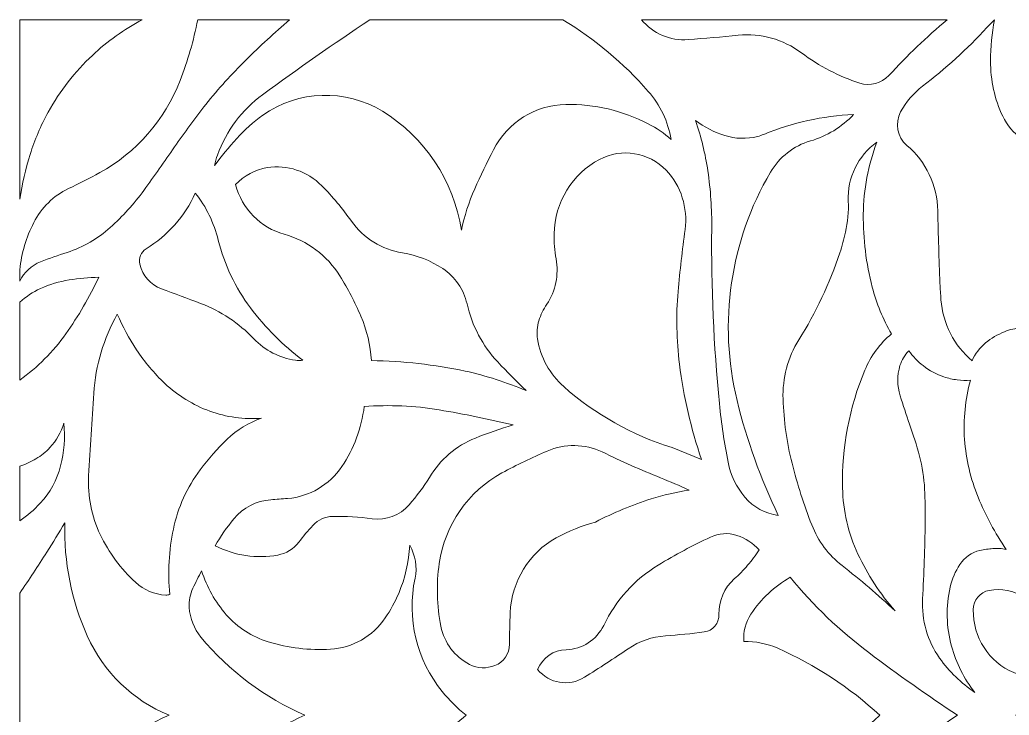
# Model space of a CAD drawing. Header units: millimetres. Extents: x -1200 to 1200, y -590 to 590.
# Drawn here: x -1200 to -361, y 0 to 590 of the extents above; entities that cross this region are included whole.
import ezdxf

# ---------------------------------------------------------------- set-up
doc = ezdxf.new("R2010")
doc.units = ezdxf.units.MM
doc.header["$MEASUREMENT"] = 0
doc.layers.add('Layer 1', color=7, linetype='Continuous')

msp = doc.modelspace()

# ---------------------------------------------------------------- linework, layer by layer
at = {"layer": 'Layer 1', "color": 250, "lineweight": 20}
for points, knots in [([(-971.1977, 589.9734), (-983.9182, 578.9806), (-996.2929, 567.5731), (-1008.3038, 555.7696), (-1020.3235, 543.9598), (-1031.6459, 531.4272), (-1042.2189, 518.2378), (-1051.3814, 506.4123), (-1060.2441, 494.3479), (-1068.7948, 482.051), (-1077.3638, 469.7322), (-1086.0124, 457.476), (-1094.7466, 445.2797), (-1103.2269, 433.8376), (-1112.7902, 423.2817), (-1123.2897, 413.7722), (-1133.8809, 404.178), (-1146.3229, 396.9815), (-1159.7991, 392.6479), (-1167.3983, 390.206), (-1174.9334, 387.5475), (-1182.3888, 384.672), (-1190.1195, 381.6896), (-1196.4401, 375.7785), (-1200.05, 368.1483), (-1200.05, 368.1483), (-1200.05, 377.9563), (-1200.05, 377.9563), (-1198.5816, 391.9156), (-1194.5679, 405.4696), (-1188.2168, 417.9047), (-1181.7525, 430.5599), (-1171.4151, 440.6885), (-1158.8018, 446.7253), (-1149.8198, 451.0244), (-1140.9447, 455.5653), (-1132.1922, 460.3389), (-1101.1558, 477.2744), (-1076.9937, 504.9605), (-1064.007, 538.5043), (-1057.552, 555.1662), (-1052.5775, 572.3907), (-1049.1419, 589.9734), (-1049.1419, 589.9734), (-971.1977, 589.9734), (-971.1977, 589.9734)], [0, 0, 0, 0, 0.06666667, 0.06666667, 0.06666667, 0.13333333, 0.13333333, 0.13333333, 0.2, 0.2, 0.2, 0.26666667, 0.26666667, 0.26666667, 0.33333333, 0.33333333, 0.33333333, 0.4, 0.4, 0.4, 0.46666667, 0.46666667, 0.46666667, 0.53333333, 0.53333333, 0.53333333, 0.6, 0.6, 0.6, 0.66666667, 0.66666667, 0.66666667, 0.73333333, 0.73333333, 0.73333333, 0.8, 0.8, 0.8, 0.86666667, 0.86666667, 0.86666667, 0.93333333, 0.93333333, 0.93333333, 1, 1, 1, 1]), ([(-1200.05, 437.7406), (-1200.05, 437.7406), (-1200.05, 589.9734), (-1200.05, 589.9734), (-1200.05, 589.9734), (-1096.264, 589.9734), (-1096.264, 589.9734), (-1111.5757, 581.8813), (-1125.7707, 571.737), (-1138.4821, 559.8047), (-1153.3563, 545.8453), (-1166.0155, 529.592), (-1176.0071, 511.6227), (-1182.239, 500.2277), (-1187.3387, 488.2231), (-1191.2301, 475.7784), (-1195.1154, 463.3495), (-1198.0646, 450.6347), (-1200.05, 437.7406)], [0, 0, 0, 0, 0.16666667, 0.16666667, 0.16666667, 0.33333333, 0.33333333, 0.33333333, 0.5, 0.5, 0.5, 0.66666667, 0.66666667, 0.66666667, 0.83333333, 0.83333333, 0.83333333, 1, 1, 1, 1]), ([(-903.0432, 589.9734), (-933.8684, 569.5435), (-964.2134, 548.3625), (-994.0536, 526.443), (-1011.4915, 513.6339), (-1024.8453, 495.8186), (-1032.4415, 475.2253), (-1033.5182, 472.3027), (-1034.3442, 469.2922), (-1034.9133, 466.2218), (-1028.9722, 474.2103), (-1022.6792, 481.9159), (-1016.0528, 489.3104), (-1009.4111, 496.7269), (-1001.9771, 503.3546), (-993.8915, 509.0646), (-963.5709, 530.2644), (-924.0115, 531.534), (-892.4367, 512.3581), (-856.6064, 490.5894), (-832.0282, 453.5636), (-825.3589, 411.3524), (-822.9115, 423.4608), (-819.1455, 435.2517), (-814.1344, 446.4928), (-809.1386, 457.7055), (-803.8277, 468.7674), (-798.2109, 479.6626), (-786.1787, 503.0245), (-762.6774, 517.7916), (-736.952, 518.1907), (-712.6673, 518.5615), (-688.6429, 512.9206), (-666.9281, 501.7549), (-659.9407, 498.1631), (-653.4244, 493.6629), (-647.5476, 488.3707), (-650.1266, 503.5965), (-656.8324, 517.7601), (-666.9036, 529.2431), (-687.8811, 553.1644), (-712.2972, 573.6415), (-739.3107, 589.9734), (-739.3107, 589.9734), (-903.0432, 589.9734), (-903.0432, 589.9734)], [0, 0, 0, 0, 0.06666667, 0.06666667, 0.06666667, 0.13333333, 0.13333333, 0.13333333, 0.2, 0.2, 0.2, 0.26666667, 0.26666667, 0.26666667, 0.33333333, 0.33333333, 0.33333333, 0.4, 0.4, 0.4, 0.46666667, 0.46666667, 0.46666667, 0.53333333, 0.53333333, 0.53333333, 0.6, 0.6, 0.6, 0.66666667, 0.66666667, 0.66666667, 0.73333333, 0.73333333, 0.73333333, 0.8, 0.8, 0.8, 0.86666667, 0.86666667, 0.86666667, 0.93333333, 0.93333333, 0.93333333, 1, 1, 1, 1]), ([(-672.7407, 589.9734), (-672.7407, 589.9734), (-413.4028, 589.9734), (-413.4028, 589.9734), (-430.8222, 575.3416), (-447.3149, 559.5879), (-462.7886, 542.8064), (-469.1367, 535.9148), (-478.7703, 533.3631), (-487.5749, 536.229), (-505.3004, 542.002), (-522.0101, 550.6755), (-537.0465, 561.9101), (-552.4958, 573.4528), (-571.5154, 578.7795), (-590.5288, 576.8783), (-604.733, 575.461), (-618.9556, 574.2102), (-633.1874, 573.1323), (-648.2206, 571.9915), (-662.8991, 578.2453), (-672.7407, 589.9734)], [0, 0, 0, 0, 0.14285714, 0.14285714, 0.14285714, 0.28571429, 0.28571429, 0.28571429, 0.42857143, 0.42857143, 0.42857143, 0.57142857, 0.57142857, 0.57142857, 0.71428571, 0.71428571, 0.71428571, 0.85714286, 0.85714286, 0.85714286, 1, 1, 1, 1]), ([(-373.3324, 589.9734), (-375.5074, 587.7893), (-377.6429, 585.5644), (-379.7354, 583.2954), (-396.4819, 565.1219), (-414.7427, 548.4788), (-434.3007, 533.5642), (-441.9244, 527.7503), (-448.2418, 520.3276), (-452.8337, 511.7924), (-457.9672, 502.2452), (-455.7492, 490.3066), (-447.5412, 483.3898), (-431.3485, 469.7322), (-421.7821, 449.4656), (-421.3569, 427.9516), (-420.953, 407.4148), (-420.3228, 386.8843), (-419.4631, 366.3633), (-419.2705, 361.7249), (-418.992, 357.0927), (-418.6341, 352.4668), (-417.0556, 332.2192), (-407.5198, 313.5177), (-392.205, 300.6678), (-389.7179, 306.6041), (-385.8203, 311.805), (-380.8735, 315.793), (-375.9755, 319.7369), (-370.5514, 322.9455), (-364.7725, 325.315), (-360.2416, 327.1723), (-355.4508, 328.2784), (-350.5836, 328.5927), (-345.597, 328.9133), (-340.6562, 327.4143), (-336.6394, 324.3596), (-339.9832, 338.4541), (-340.6929, 353.0734), (-338.7349, 367.4381), (-335.9113, 388.1697), (-327.9663, 407.8233), (-315.6711, 424.5168), (-311.1954, 430.497), (-306.1568, 436.0123), (-300.6378, 440.9869), (-278.0205, 461.354), (-253.9563, 479.9706), (-228.653, 496.6735), (-234.3555, 494.1594), (-240.2569, 492.1418), (-246.2898, 490.6397), (-272.6791, 484.0748), (-299.8118, 481.1554), (-326.9507, 481.9599), (-343.7735, 482.4533), (-358.9354, 492.5472), (-366.2685, 508.1061), (-373.1549, 522.7285), (-376.6884, 538.7871), (-376.5966, 555.0311), (-376.5293, 566.7561), (-375.4371, 578.4496), (-373.3324, 589.9734)], [0, 0, 0, 0, 0.04761905, 0.04761905, 0.04761905, 0.0952381, 0.0952381, 0.0952381, 0.14285714, 0.14285714, 0.14285714, 0.19047619, 0.19047619, 0.19047619, 0.23809524, 0.23809524, 0.23809524, 0.28571429, 0.28571429, 0.28571429, 0.33333333, 0.33333333, 0.33333333, 0.38095238, 0.38095238, 0.38095238, 0.42857143, 0.42857143, 0.42857143, 0.47619048, 0.47619048, 0.47619048, 0.52380952, 0.52380952, 0.52380952, 0.57142857, 0.57142857, 0.57142857, 0.61904762, 0.61904762, 0.61904762, 0.66666667, 0.66666667, 0.66666667, 0.71428571, 0.71428571, 0.71428571, 0.76190476, 0.76190476, 0.76190476, 0.80952381, 0.80952381, 0.80952381, 0.85714286, 0.85714286, 0.85714286, 0.9047619, 0.9047619, 0.9047619, 0.95238095, 0.95238095, 0.95238095, 1, 1, 1, 1]), ([(-626.9067, 504.4922), (-619.3258, 498.9204), (-610.925, 494.6339), (-602.0194, 491.8025), (-593.0069, 488.9364), (-583.4098, 488.641), (-574.2473, 490.954), (-572.4086, 491.419), (-570.6007, 492.0193), (-568.8446, 492.7484), (-544.606, 502.7983), (-518.853, 508.4739), (-492.7329, 509.5235), (-502.8407, 498.9173), (-515.4817, 491.2117), (-529.386, 487.1765), (-543.5566, 483.0629), (-555.6713, 473.5817), (-563.2828, 460.6343), (-597.455, 402.5093), (-607.6515, 332.8383), (-591.5811, 266.973), (-583.367, 233.2909), (-571.6469, 200.6206), (-556.6228, 169.5154), (-567.6178, 170.8888), (-577.7318, 176.4072), (-585.0007, 184.9958), (-592.1411, 193.4368), (-597.0358, 203.6407), (-599.2049, 214.5988), (-602.4538, 231.0314), (-604.9105, 247.621), (-606.5625, 264.305), (-611.4574, 313.6749), (-613.6447, 363.293), (-613.1124, 412.9143), (-612.935, 429.2589), (-614.0333, 445.5877), (-616.398, 461.75), (-618.5272, 476.319), (-622.0455, 490.6334), (-626.9067, 504.4922)], [0, 0, 0, 0, 0.07142857, 0.07142857, 0.07142857, 0.14285714, 0.14285714, 0.14285714, 0.21428571, 0.21428571, 0.21428571, 0.28571429, 0.28571429, 0.28571429, 0.35714286, 0.35714286, 0.35714286, 0.42857143, 0.42857143, 0.42857143, 0.5, 0.5, 0.5, 0.57142857, 0.57142857, 0.57142857, 0.64285714, 0.64285714, 0.64285714, 0.71428571, 0.71428571, 0.71428571, 0.78571429, 0.78571429, 0.78571429, 0.85714286, 0.85714286, 0.85714286, 0.92857143, 0.92857143, 0.92857143, 1, 1, 1, 1]), ([(-621.6783, 216.8113), (-630.6542, 243.0549), (-636.9442, 270.1974), (-640.444, 297.7798), (-642.9495, 318.2442), (-643.3686, 338.9223), (-641.6953, 359.4717), (-640.0523, 377.0261), (-638.0486, 394.546), (-635.6929, 412.0124), (-633.2118, 430.4184), (-639.1132, 448.9566), (-651.7052, 462.2905), (-666.6008, 477.6388), (-689.3986, 481.3848), (-708.1947, 471.5391), (-731.4269, 459.3711), (-746.2613, 435.0947), (-746.7936, 408.3104), (-746.9343, 401.202), (-746.3684, 394.0966), (-745.0988, 387.1043), (-742.6666, 373.7107), (-745.5331, 359.8645), (-753.0529, 348.6423), (-755.9317, 344.3496), (-758.1803, 339.6515), (-759.7343, 334.6893), (-761.3007, 329.6832), (-761.68, 324.366), (-760.8356, 319.1807), (-758.2781, 303.4741), (-750.4464, 289.1942), (-738.6926, 278.8111), (-711.8903, 255.1381), (-680.5573, 237.5208), (-646.7002, 227.0937), (-646.7002, 227.0937), (-634.1908, 221.9525), (-634.1908, 221.9525), (-634.1908, 221.9525), (-621.6783, 216.8113), (-621.6783, 216.8113)], [0, 0, 0, 0, 0.07142857, 0.07142857, 0.07142857, 0.14285714, 0.14285714, 0.14285714, 0.21428571, 0.21428571, 0.21428571, 0.28571429, 0.28571429, 0.28571429, 0.35714286, 0.35714286, 0.35714286, 0.42857143, 0.42857143, 0.42857143, 0.5, 0.5, 0.5, 0.57142857, 0.57142857, 0.57142857, 0.64285714, 0.64285714, 0.64285714, 0.71428571, 0.71428571, 0.71428571, 0.78571429, 0.78571429, 0.78571429, 0.85714286, 0.85714286, 0.85714286, 0.92857143, 0.92857143, 0.92857143, 1, 1, 1, 1]), ([(-472.9577, 486.0296), (-488.9944, 474.8796), (-498.2212, 455.977), (-497.3004, 436.1066), (-496.8905, 427.2288), (-497.6705, 418.3321), (-499.6162, 409.6743), (-500.9349, 403.8072), (-502.5133, 398.0059), (-504.352, 392.2865), (-513.1383, 366.3445), (-524.8431, 341.5369), (-539.2247, 318.3793), (-548.5188, 303.4113), (-553.1781, 285.9133), (-552.5906, 268.1704), (-551.9818, 249.7863), (-549.4305, 231.5247), (-544.9731, 213.7095), (-540.5279, 195.9256), (-534.9387, 178.4655), (-528.2388, 161.4422), (-522.8545, 147.7657), (-513.9765, 135.8427), (-502.5317, 126.9304), (-487.009, 114.844), (-472.0215, 102.0443), (-457.6185, 88.5752), (-470.2777, 102.9682), (-480.866, 119.1556), (-489.0525, 136.6347), (-497.2912, 154.2236), (-501.7547, 173.4342), (-502.1402, 192.9497), (-502.8162, 227.2163), (-496.355, 261.2504), (-483.1971, 292.7485), (-478.1891, 304.7342), (-470.4308, 315.3027), (-460.589, 323.5426), (-464.2816, 329.6738), (-467.4725, 336.1098), (-470.1339, 342.7814), (-472.7925, 349.4469), (-475.0625, 356.2725), (-476.9287, 363.2145), (-482.1662, 383.3458), (-484.7298, 404.1152), (-484.5555, 424.9504), (-484.378, 445.8674), (-480.4468, 466.577), (-472.9577, 486.0296)], [0, 0, 0, 0, 0.05882353, 0.05882353, 0.05882353, 0.11764706, 0.11764706, 0.11764706, 0.17647059, 0.17647059, 0.17647059, 0.23529412, 0.23529412, 0.23529412, 0.29411765, 0.29411765, 0.29411765, 0.35294118, 0.35294118, 0.35294118, 0.41176471, 0.41176471, 0.41176471, 0.47058824, 0.47058824, 0.47058824, 0.52941176, 0.52941176, 0.52941176, 0.58823529, 0.58823529, 0.58823529, 0.64705882, 0.64705882, 0.64705882, 0.70588235, 0.70588235, 0.70588235, 0.76470588, 0.76470588, 0.76470588, 0.82352941, 0.82352941, 0.82352941, 0.88235294, 0.88235294, 0.88235294, 0.94117647, 0.94117647, 0.94117647, 1, 1, 1, 1]), ([(-1017.0838, 450.1602), (-1009.8639, 457.8217), (-1000.4077, 462.8687), (-990.156, 464.5437), (-973.2567, 467.2401), (-956.0971, 461.552), (-943.909, 449.2237), (-934.7403, 439.9467), (-926.3304, 429.9125), (-918.7617, 419.2215), (-908.4366, 404.6368), (-892.8741, 394.9074), (-875.5219, 392.1891), (-863.3154, 390.2752), (-851.632, 385.7499), (-841.2365, 378.9085), (-830.8564, 372.0797), (-823.4806, 361.3509), (-820.6843, 349.0226), (-816.4686, 330.4468), (-807.4591, 313.392), (-794.5918, 299.6402), (-786.7784, 291.2872), (-778.7172, 283.1825), (-770.4174, 275.3386), (-787.1455, 282.4189), (-804.4457, 287.9718), (-822.1222, 291.9346), (-848.3556, 297.4938), (-875.0446, 300.4604), (-901.8316, 300.7872), (-902.5689, 313.7975), (-905.567, 326.5594), (-910.6883, 338.4824), (-915.7758, 350.3268), (-921.7383, 361.75), (-928.53, 372.6548), (-939.3843, 390.0772), (-956.1889, 402.679), (-975.6521, 407.9773), (-995.7821, 413.4548), (-1011.5649, 429.5354), (-1017.0838, 450.1602)], [0, 0, 0, 0, 0.07142857, 0.07142857, 0.07142857, 0.14285714, 0.14285714, 0.14285714, 0.21428571, 0.21428571, 0.21428571, 0.28571429, 0.28571429, 0.28571429, 0.35714286, 0.35714286, 0.35714286, 0.42857143, 0.42857143, 0.42857143, 0.5, 0.5, 0.5, 0.57142857, 0.57142857, 0.57142857, 0.64285714, 0.64285714, 0.64285714, 0.71428571, 0.71428571, 0.71428571, 0.78571429, 0.78571429, 0.78571429, 0.85714286, 0.85714286, 0.85714286, 0.92857143, 0.92857143, 0.92857143, 1, 1, 1, 1]), ([(-1051.1428, 442.9165), (-1060.1462, 423.244), (-1074.7022, 406.7926), (-1092.905, 395.7055), (-1097.3195, 393.0155), (-1099.4977, 387.6794), (-1098.2679, 382.5601), (-1095.949, 372.9031), (-1089.0685, 365.0938), (-1079.9427, 361.7657), (-1068.8224, 357.7086), (-1057.7263, 353.5793), (-1046.661, 349.3745), (-1029.6544, 342.9166), (-1014.2449, 332.6686), (-1001.5427, 319.3786), (-992.0682, 309.4639), (-979.6596, 303.0687), (-966.257, 301.2052), (-964.146, 300.9098), (-962.0077, 300.8721), (-959.8846, 301.0951), (-976.732, 313.6906), (-991.7377, 328.7027), (-1004.4459, 345.6663), (-1017.2154, 362.7116), (-1026.5064, 382.2396), (-1031.756, 403.0654), (-1033.5855, 410.3154), (-1036.1094, 417.3611), (-1039.2972, 424.0956), (-1042.4911, 430.8396), (-1046.4682, 437.1593), (-1051.1459, 442.9165)], [0, 0, 0, 0, 0.09090909, 0.09090909, 0.09090909, 0.18181818, 0.18181818, 0.18181818, 0.27272727, 0.27272727, 0.27272727, 0.36363636, 0.36363636, 0.36363636, 0.45454545, 0.45454545, 0.45454545, 0.54545455, 0.54545455, 0.54545455, 0.63636364, 0.63636364, 0.63636364, 0.72727273, 0.72727273, 0.72727273, 0.81818182, 0.81818182, 0.81818182, 0.90909091, 0.90909091, 0.90909091, 1, 1, 1, 1]), ([(-1200.05, 284.3232), (-1200.05, 284.3232), (-1200.05, 350.2922), (-1200.05, 350.2922), (-1194.8034, 355.0406), (-1188.9081, 358.9752), (-1182.554, 361.9732), (-1174.8201, 365.5305), (-1166.6397, 367.9723), (-1158.2511, 369.223), (-1149.8993, 370.4707), (-1141.4863, 371.2626), (-1133.0518, 371.5957), (-1140.9264, 354.717), (-1150.2939, 338.6113), (-1161.0319, 323.4892), (-1171.8221, 308.2916), (-1185.0137, 295.0519), (-1200.05, 284.3232)], [0, 0, 0, 0, 0.16666667, 0.16666667, 0.16666667, 0.33333333, 0.33333333, 0.33333333, 0.5, 0.5, 0.5, 0.66666667, 0.66666667, 0.66666667, 0.83333333, 0.83333333, 0.83333333, 1, 1, 1, 1]), ([(-1117.3241, 340.2517), (-1128.9096, 319.7495), (-1135.7501, 296.793), (-1137.3165, 273.1388), (-1138.8645, 249.7958), (-1140.2993, 226.4463), (-1141.6239, 203.0908), (-1142.5967, 185.882), (-1139.2162, 168.7172), (-1131.8005, 153.2558), (-1124.4431, 137.9106), (-1114.3077, 124.1523), (-1101.9298, 112.7102), (-1094.8477, 106.1674), (-1085.7799, 102.3554), (-1076.2625, 101.9281), (-1075.0815, 101.8746), (-1073.9038, 102.0663), (-1072.7962, 102.4906), (-1074.6227, 121.0035), (-1073.6009, 139.7018), (-1069.7768, 157.891), (-1065.9283, 176.1872), (-1058.173, 193.3864), (-1047.077, 208.2382), (-1040.1538, 217.5026), (-1032.4842, 226.1509), (-1024.1508, 234.0986), (-1015.7408, 242.1184), (-1005.7583, 248.2118), (-994.8826, 251.9704), (-1009.7997, 250.7794), (-1024.7993, 252.8283), (-1038.8964, 257.9759), (-1052.9752, 263.1171), (-1065.9283, 271.0804), (-1076.9967, 281.3943), (-1086.0246, 289.9956), (-1094.095, 299.6025), (-1101.058, 310.0358), (-1107.4089, 319.5483), (-1112.8545, 329.6706), (-1117.3241, 340.2517)], [0, 0, 0, 0, 0.07142857, 0.07142857, 0.07142857, 0.14285714, 0.14285714, 0.14285714, 0.21428571, 0.21428571, 0.21428571, 0.28571429, 0.28571429, 0.28571429, 0.35714286, 0.35714286, 0.35714286, 0.42857143, 0.42857143, 0.42857143, 0.5, 0.5, 0.5, 0.57142857, 0.57142857, 0.57142857, 0.64285714, 0.64285714, 0.64285714, 0.71428571, 0.71428571, 0.71428571, 0.78571429, 0.78571429, 0.78571429, 0.85714286, 0.85714286, 0.85714286, 0.92857143, 0.92857143, 0.92857143, 1, 1, 1, 1]), ([(-393.701, 284.1064), (-397.4792, 283.9335), (-401.2635, 284.0718), (-405.0203, 284.5181), (-408.7772, 284.9675), (-412.485, 285.7908), (-416.0888, 286.9819), (-422.4643, 289.1596), (-428.4514, 292.3965), (-433.8081, 296.5604), (-438.3879, 300.1209), (-442.4689, 304.3131), (-445.9321, 309.0175), (-449.3554, 305.5388), (-451.9129, 301.268), (-453.3936, 296.5604), (-455.9237, 288.2546), (-455.8961, 279.3485), (-453.3141, 271.0584), (-450.7902, 262.96), (-448.1133, 254.9149), (-445.2865, 246.9234), (-442.1385, 238.0205), (-439.3394, 228.9887), (-436.901, 219.8533), (-434.4567, 210.6958), (-432.9852, 201.29), (-432.514, 191.8058), (-432.0429, 182.3403), (-431.8533, 172.8655), (-431.942, 163.3906), (-432.3428, 141.7759), (-433.1045, 120.1707), (-434.2303, 98.5843), (-435.1635, 80.6559), (-430.0789, 62.9507), (-419.818, 48.4194), (-415.7676, 42.6811), (-411.1847, 37.3638), (-406.1279, 32.5431), (-401.0769, 27.7287), (-395.6957, 23.2944), (-390.0207, 19.2751), (-399.0211, 30.9026), (-405.6903, 44.2555), (-409.6429, 58.5448), (-414.1584, 74.8799), (-414.5775, 92.1326), (-410.8636, 108.6814), (-409.2116, 115.5323), (-406.4123, 122.0374), (-402.5973, 127.9078), (-398.6693, 133.9572), (-392.5904, 138.1934), (-385.6674, 139.7112), (-381.9902, 140.5189), (-378.267, 141.0783), (-374.5193, 141.3925), (-370.7564, 141.7037), (-366.969, 141.4522), (-363.2765, 140.6415), (-372.7419, 154.4625), (-380.7235, 169.2986), (-387.0746, 184.8858), (-393.4471, 200.5264), (-397.3598, 217.1129), (-398.6601, 234.0168), (-399.7552, 250.8799), (-398.0788, 267.8152), (-393.701, 284.1064)], [0, 0, 0, 0, 0.04347826, 0.04347826, 0.04347826, 0.08695652, 0.08695652, 0.08695652, 0.13043478, 0.13043478, 0.13043478, 0.17391304, 0.17391304, 0.17391304, 0.2173913, 0.2173913, 0.2173913, 0.26086957, 0.26086957, 0.26086957, 0.30434783, 0.30434783, 0.30434783, 0.34782609, 0.34782609, 0.34782609, 0.39130435, 0.39130435, 0.39130435, 0.43478261, 0.43478261, 0.43478261, 0.47826087, 0.47826087, 0.47826087, 0.52173913, 0.52173913, 0.52173913, 0.56521739, 0.56521739, 0.56521739, 0.60869565, 0.60869565, 0.60869565, 0.65217391, 0.65217391, 0.65217391, 0.69565217, 0.69565217, 0.69565217, 0.73913043, 0.73913043, 0.73913043, 0.7826087, 0.7826087, 0.7826087, 0.82608696, 0.82608696, 0.82608696, 0.86956522, 0.86956522, 0.86956522, 0.91304348, 0.91304348, 0.91304348, 0.95652174, 0.95652174, 0.95652174, 1, 1, 1, 1]), ([(-1034.2861, 143.7055), (-1017.8578, 135.3148), (-999.2482, 132.5681), (-981.1832, 135.8679), (-974.1652, 137.1532), (-967.8508, 141.0217), (-963.421, 146.76), (-959.6184, 151.6844), (-955.623, 156.4486), (-951.444, 161.0399), (-947.0937, 165.8198), (-941.0241, 168.5696), (-934.6547, 168.6481), (-923.473, 168.7864), (-912.2914, 168.1138), (-901.2014, 166.6368), (-889.4539, 165.075), (-877.7154, 169.4903), (-869.7367, 178.4844), (-863.3429, 185.6903), (-857.6068, 193.4807), (-852.5956, 201.7614), (-843.4424, 216.8961), (-829.7643, 228.5927), (-813.6144, 235.1011), (-803.1363, 239.3215), (-792.4656, 243.0235), (-781.6448, 246.1974), (-802.3348, 251.2193), (-823.1868, 255.4963), (-844.1704, 259.0191), (-865.2214, 262.5515), (-886.6025, 263.4848), (-907.8707, 261.8035), (-910.1376, 243.5389), (-916.6599, 226.0944), (-926.8749, 210.9661), (-937.457, 195.294), (-954.3565, 185.3446), (-972.8681, 183.8802), (-977.6345, 183.503), (-982.4039, 183.148), (-987.1763, 182.8148), (-999.3584, 181.9632), (-1010.6716, 176.0677), (-1018.5309, 166.4702), (-1024.3772, 159.3335), (-1029.6452, 151.7191), (-1034.2861, 143.7055)], [0, 0, 0, 0, 0.0625, 0.0625, 0.0625, 0.125, 0.125, 0.125, 0.1875, 0.1875, 0.1875, 0.25, 0.25, 0.25, 0.3125, 0.3125, 0.3125, 0.375, 0.375, 0.375, 0.4375, 0.4375, 0.4375, 0.5, 0.5, 0.5, 0.5625, 0.5625, 0.5625, 0.625, 0.625, 0.625, 0.6875, 0.6875, 0.6875, 0.75, 0.75, 0.75, 0.8125, 0.8125, 0.8125, 0.875, 0.875, 0.875, 0.9375, 0.9375, 0.9375, 1, 1, 1, 1]), ([(-1200.05, 164.943), (-1200.05, 164.943), (-1200.05, 211.186), (-1200.05, 211.186), (-1195.2836, 212.817), (-1190.6886, 214.9289), (-1186.3292, 217.49), (-1181.9605, 220.0638), (-1177.9743, 223.266), (-1174.4958, 227.0058), (-1169.1024, 232.917), (-1165.058, 239.9815), (-1162.6473, 247.6934), (-1161.4328, 235.5693), (-1162.372, 223.3101), (-1165.419, 211.5286), (-1168.4875, 199.659), (-1174.4133, 188.7669), (-1182.6427, 179.8608), (-1187.8619, 174.2105), (-1193.7051, 169.2043), (-1200.05, 164.943)], [0, 0, 0, 0, 0.14285714, 0.14285714, 0.14285714, 0.28571429, 0.28571429, 0.28571429, 0.42857143, 0.42857143, 0.42857143, 0.57142857, 0.57142857, 0.57142857, 0.71428571, 0.71428571, 0.71428571, 0.85714286, 0.85714286, 0.85714286, 1, 1, 1, 1]), ([(-632.3277, 191.0138), (-640.3889, 194.6215), (-648.5112, 198.0814), (-656.6918, 201.3906), (-664.9916, 204.75), (-673.2394, 208.2414), (-681.4261, 211.8649), (-689.6525, 215.6579), (-697.8635, 219.4793), (-706.0655, 223.3258), (-720.7959, 230.2395), (-737.6524, 230.5349), (-752.5971, 224.1271), (-765.6785, 218.5239), (-778.5091, 212.3267), (-791.0552, 205.5546), (-819.6717, 190.0993), (-839.407, 161.5962), (-844.2041, 128.7499), (-846.7983, 111.0196), (-846.3333, 92.9623), (-842.8366, 75.3953), (-840.0342, 61.3417), (-831.0584, 49.4282), (-818.5153, 43.1273), (-811.7757, 39.7396), (-803.9838, 39.3499), (-796.9596, 42.0494), (-789.5592, 44.8966), (-784.6553, 52.1434), (-784.646, 60.2575), (-784.6339, 69.1321), (-784.4349, 78.0036), (-784.0464, 86.8688), (-782.8808, 113.6059), (-768.0617, 137.7503), (-745.0927, 150.3834), (-734.5106, 156.2003), (-723.3014, 160.7225), (-711.6977, 163.862), (-696.4654, 171.7215), (-680.6428, 178.3083), (-664.3858, 183.5659), (-653.8895, 186.8405), (-643.1729, 189.3294), (-632.3277, 191.0138)], [0, 0, 0, 0, 0.06666667, 0.06666667, 0.06666667, 0.13333333, 0.13333333, 0.13333333, 0.2, 0.2, 0.2, 0.26666667, 0.26666667, 0.26666667, 0.33333333, 0.33333333, 0.33333333, 0.4, 0.4, 0.4, 0.46666667, 0.46666667, 0.46666667, 0.53333333, 0.53333333, 0.53333333, 0.6, 0.6, 0.6, 0.66666667, 0.66666667, 0.66666667, 0.73333333, 0.73333333, 0.73333333, 0.8, 0.8, 0.8, 0.86666667, 0.86666667, 0.86666667, 0.93333333, 0.93333333, 0.93333333, 1, 1, 1, 1]), ([(-1073.4663, -0.0298), (-1104.1203, -12.4649), (-1128.928, -36.5213), (-1142.7559, -67.2557), (-1156.2718, -97.2831), (-1162.8064, -130.1104), (-1161.8426, -163.1766), (-1166.7742, -154.8425), (-1171.8344, -146.5901), (-1177.0166, -138.4163), (-1184.4997, -126.6661), (-1192.1785, -115.0512), (-1200.05, -103.5713), (-1200.05, -103.5713), (-1200.05, 103.5182), (-1200.05, 103.5182), (-1192.1755, 114.9949), (-1184.4997, 126.613), (-1177.0166, 138.3631), (-1171.8344, 146.5338), (-1166.7742, 154.7893), (-1161.8426, 163.1234), (-1162.8033, 130.0572), (-1156.2718, 97.2267), (-1142.7559, 67.1994), (-1128.9187, 36.4713), (-1104.1233, 12.4023), (-1073.4663, -0.0298)], [0, 0, 0, 0, 0.11111111, 0.11111111, 0.11111111, 0.22222222, 0.22222222, 0.22222222, 0.33333333, 0.33333333, 0.33333333, 0.44444444, 0.44444444, 0.44444444, 0.55555556, 0.55555556, 0.55555556, 0.66666667, 0.66666667, 0.66666667, 0.77777778, 0.77777778, 0.77777778, 0.88888889, 0.88888889, 0.88888889, 1, 1, 1, 1]), ([(-572.9013, 140.1826), (-578.0194, 145.9461), (-584.5296, 150.2106), (-591.7769, 152.5455), (-599.1438, 154.9181), (-607.0978, 154.4027), (-614.1158, 151.0999), (-629.2776, 143.9632), (-644.0691, 136.0313), (-658.4387, 127.3358), (-678.3791, 115.2683), (-694.4677, 97.519), (-704.7591, 76.2249), (-710.7645, 63.796), (-723.0108, 55.8265), (-736.5114, 55.5373), (-747.1178, 55.3079), (-756.6109, 48.7462), (-760.7898, 38.7308), (-750.9206, 26.8016), (-734.0976, 24.0047), (-721.0865, 32.1534), (-708.5313, 40.0098), (-696.1167, 48.0988), (-683.8489, 56.4204), (-674.4784, 62.7779), (-663.6516, 66.5332), (-652.4425, 67.3157), (-641.4138, 68.0857), (-630.4096, 69.173), (-619.442, 70.5808), (-612.1548, 71.5205), (-606.7521, 77.969), (-606.9479, 85.5081), (-607.2478, 97.0444), (-602.463, 108.1126), (-593.9368, 115.6234), (-589.8925, 119.1871), (-586.1143, 123.0524), (-582.6267, 127.1881), (-579.1421, 131.3237), (-575.8932, 135.6605), (-572.9013, 140.1826)], [0, 0, 0, 0, 0.07142857, 0.07142857, 0.07142857, 0.14285714, 0.14285714, 0.14285714, 0.21428571, 0.21428571, 0.21428571, 0.28571429, 0.28571429, 0.28571429, 0.35714286, 0.35714286, 0.35714286, 0.42857143, 0.42857143, 0.42857143, 0.5, 0.5, 0.5, 0.57142857, 0.57142857, 0.57142857, 0.64285714, 0.64285714, 0.64285714, 0.71428571, 0.71428571, 0.71428571, 0.78571429, 0.78571429, 0.78571429, 0.85714286, 0.85714286, 0.85714286, 0.92857143, 0.92857143, 0.92857143, 1, 1, 1, 1]), ([(-1045.786, -122.5902), (-1049.249, -116.0725), (-1052.1768, -109.272), (-1054.5446, -102.2546), (-1056.9952, -94.9953), (-1056.628, -87.0383), (-1053.529, -80.046), (-1048.3895, -68.4625), (-1041.096, -58.0166), (-1032.0589, -49.3085), (-1010.4697, -28.4952), (-985.4265, -11.8049), (-958.1315, -0.0298), (-992.1844, 14.6649), (-1022.4192, 37.3733), (-1046.3825, 66.2441), (-1052.2288, 73.2866), (-1055.7102, 82.0827), (-1056.3068, 91.3187), (-1056.6709, 96.9596), (-1055.6031, 102.6037), (-1053.2108, 107.6947), (-1050.8552, 112.7039), (-1048.3802, 117.6535), (-1045.786, 122.534), (-1041.4449, 108.7286), (-1034.3168, 96.0263), (-1024.8604, 85.2472), (-1015.3339, 74.3834), (-1003.0754, 66.4357), (-989.431, 62.275), (-972.2776, 57.0426), (-954.3809, 54.8962), (-936.5146, 55.9333), (-917.8439, 57.0206), (-900.6998, 66.8286), (-889.977, 82.5698), (-885.5379, 89.0843), (-881.7445, 96.0357), (-878.6516, 103.3264), (-873.1693, 116.2456), (-870.0029, 130.0698), (-869.3023, 144.1454), (-864.3554, 135.7516), (-862.7372, 125.7236), (-864.7747, 116.1387), (-871.9915, 82.1706), (-863.4775, 46.7129), (-841.6863, 20.1111), (-835.6381, 12.7229), (-828.8863, 5.9789), (-821.5287, -0.0298), (-835.1914, -11.1827), (-846.5077, -25.0635), (-854.7952, -40.8424), (-863.141, -56.7281), (-867.2955, -74.5717), (-866.8428, -92.6164), (-866.6133, -101.3181), (-865.8179, -109.9947), (-864.4625, -118.5897), (-863.0645, -127.4456), (-864.7807, -136.5245), (-869.3023, -144.2018), (-870.2752, -124.6706), (-875.6931, -105.6549), (-885.1249, -88.6662), (-894.9727, -70.9388), (-912.481, -59.1416), (-932.2379, -56.9449), (-951.3155, -54.8206), (-970.6042, -56.6087), (-989.0027, -62.2088), (-1007.8295, -67.944), (-1023.9703, -80.5112), (-1034.4208, -97.5879), (-1039.2054, -105.4066), (-1043.0234, -113.8036), (-1045.786, -122.5902)], [0, 0, 0, 0, 0.03846154, 0.03846154, 0.03846154, 0.07692308, 0.07692308, 0.07692308, 0.11538462, 0.11538462, 0.11538462, 0.15384615, 0.15384615, 0.15384615, 0.19230769, 0.19230769, 0.19230769, 0.23076923, 0.23076923, 0.23076923, 0.26923077, 0.26923077, 0.26923077, 0.30769231, 0.30769231, 0.30769231, 0.34615385, 0.34615385, 0.34615385, 0.38461538, 0.38461538, 0.38461538, 0.42307692, 0.42307692, 0.42307692, 0.46153846, 0.46153846, 0.46153846, 0.5, 0.5, 0.5, 0.53846154, 0.53846154, 0.53846154, 0.57692308, 0.57692308, 0.57692308, 0.61538462, 0.61538462, 0.61538462, 0.65384615, 0.65384615, 0.65384615, 0.69230769, 0.69230769, 0.69230769, 0.73076923, 0.73076923, 0.73076923, 0.76923077, 0.76923077, 0.76923077, 0.80769231, 0.80769231, 0.80769231, 0.84615385, 0.84615385, 0.84615385, 0.88461538, 0.88461538, 0.88461538, 0.92307692, 0.92307692, 0.92307692, 0.96153846, 0.96153846, 0.96153846, 1, 1, 1, 1]), ([(-470.4889, -0.0298), (-496.1592, -23.6494), (-525.412, -42.8222), (-557.0848, -56.7847), (-566.1769, -60.7946), (-575.9973, -62.7745), (-585.8909, -62.5984), (-586.4936, -70.7691), (-584.3858, -78.9053), (-579.907, -85.6901), (-571.3318, -98.6752), (-559.9176, -109.4103), (-546.5701, -117.0436), (-526.8561, -93.116), (-504.453, -71.6585), (-479.8381, -53.133), (-455.3026, -34.6673), (-430.2319, -16.9557), (-404.6654, -0.0298), (-430.2319, 16.8993), (-455.3026, 34.6109), (-479.8381, 53.0767), (-504.453, 71.6053), (-526.8561, 93.0597), (-546.5701, 116.9872), (-559.9146, 109.3539), (-571.3318, 98.6189), (-579.907, 85.6338), (-584.3858, 78.8521), (-586.4936, 70.7159), (-585.8909, 62.5421), (-575.9973, 62.7213), (-566.1739, 60.7383), (-557.0787, 56.7283), (-525.409, 42.769), (-496.1562, 23.593), (-470.4889, -0.0298)], [0, 0, 0, 0, 0.08333333, 0.08333333, 0.08333333, 0.16666667, 0.16666667, 0.16666667, 0.25, 0.25, 0.25, 0.33333333, 0.33333333, 0.33333333, 0.41666667, 0.41666667, 0.41666667, 0.5, 0.5, 0.5, 0.58333333, 0.58333333, 0.58333333, 0.66666667, 0.66666667, 0.66666667, 0.75, 0.75, 0.75, 0.83333333, 0.83333333, 0.83333333, 0.91666667, 0.91666667, 0.91666667, 1, 1, 1, 1]), ([(-355.4631, -0.0298), (-348.598, 0.052), (-341.9289, 2.2926), (-336.3457, 6.3906), (-330.735, 10.5136), (-326.6417, 16.4499), (-324.7265, 23.2567), (-322.8879, 29.8624), (-322.5025, 36.8044), (-323.5977, 43.5829), (-332.1301, 34.2684), (-345.3736, 31.3018), (-356.9131, 36.1067), (-377.9947, 44.884), (-391.6299, 66.1309), (-391.2108, 89.4928), (-391.067, 97.5253), (-385.4655, 104.3666), (-377.7866, 105.9003), (-367.4982, 107.9555), (-356.8276, 105.784), (-348.0749, 99.8602), (-335.5778, 91.4067), (-323.8883, 81.7527), (-313.1655, 71.0334), (-292.6683, 50.5406), (-268.2523, 34.6612), (-241.453, 24.3944), (-232.5658, 20.991), (-223.593, 17.8358), (-214.5375, 14.9384), (-196.0288, 9.0146), (-177.251, 4.0179), (-158.2683, -0.0298), (-184.2415, -5.567), (-209.8293, -12.8483), (-234.8694, -21.8361), (-260.1146, -30.893), (-283.4447, -44.7832), (-303.642, -62.7839), (-316.7052, -74.4239), (-330.013, -85.7687), (-343.5563, -96.8148), (-351.9664, -103.675), (-362.5025, -107.2105), (-373.2344, -106.7799), (-383.275, -106.3808), (-391.2566, -97.9619), (-391.4066, -87.6417), (-391.6421, -70.9011), (-384.3947, -54.9588), (-371.7538, -44.3872), (-364.9193, -38.674), (-356.5889, -35.1574), (-347.818, -34.2869), (-338.7748, -33.3851), (-329.8264, -36.845), (-323.5977, -43.6393), (-322.221, -35.1292), (-323.1081, -26.4022), (-326.1644, -18.3698), (-329.343, -10.02), (-336.2172, -3.7506), (-344.6639, -1.5036), (-348.1943, -0.564), (-351.8194, -0.0705), (-355.4631, -0.0298)], [0, 0, 0, 0, 0.04545455, 0.04545455, 0.04545455, 0.09090909, 0.09090909, 0.09090909, 0.13636364, 0.13636364, 0.13636364, 0.18181818, 0.18181818, 0.18181818, 0.22727273, 0.22727273, 0.22727273, 0.27272727, 0.27272727, 0.27272727, 0.31818182, 0.31818182, 0.31818182, 0.36363636, 0.36363636, 0.36363636, 0.40909091, 0.40909091, 0.40909091, 0.45454545, 0.45454545, 0.45454545, 0.5, 0.5, 0.5, 0.54545455, 0.54545455, 0.54545455, 0.59090909, 0.59090909, 0.59090909, 0.63636364, 0.63636364, 0.63636364, 0.68181818, 0.68181818, 0.68181818, 0.72727273, 0.72727273, 0.72727273, 0.77272727, 0.77272727, 0.77272727, 0.81818182, 0.81818182, 0.81818182, 0.86363636, 0.86363636, 0.86363636, 0.90909091, 0.90909091, 0.90909091, 0.95454545, 0.95454545, 0.95454545, 1, 1, 1, 1])]:
    msp.add_open_spline(points, degree=3, knots=knots, dxfattribs=at)

doc.saveas('drawing.dxf')
